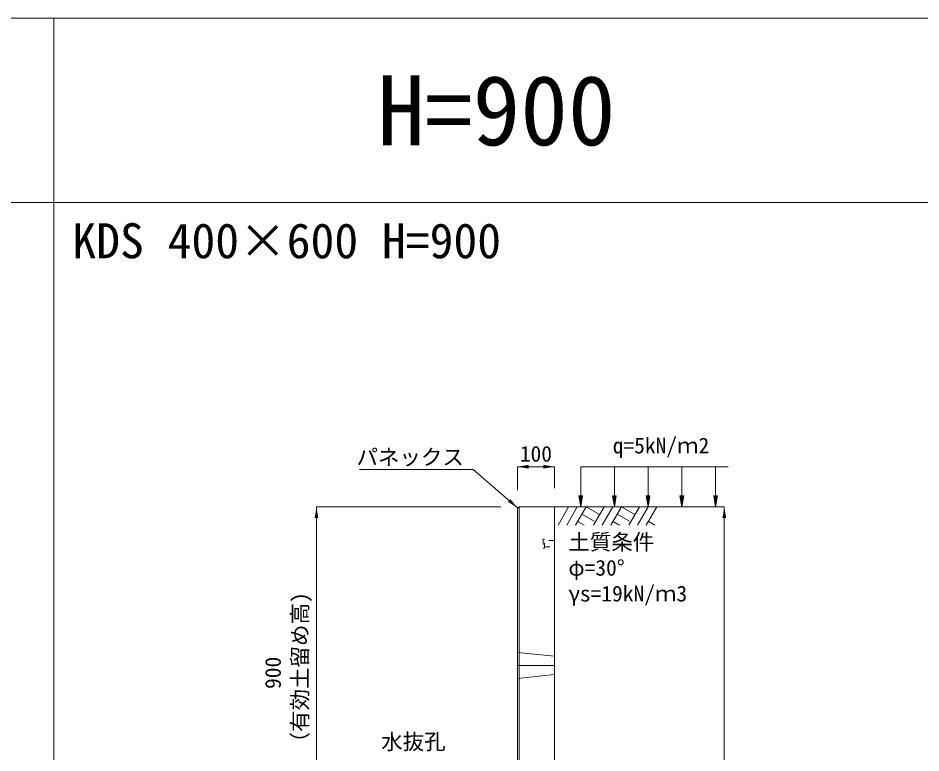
# Model space of a CAD drawing. Units: millimetres at full size. Extents: x 172874 to 217143, y 854931 to 903297.
# Drawn here: x 188377 to 190825, y 872039 to 874031 of the extents above; entities that cross this region are included whole.
import ezdxf
from ezdxf.enums import TextEntityAlignment as Align

# ---------------------------------------------------------------- set-up
doc = ezdxf.new("R2010")
doc.units = ezdxf.units.MM
doc.header["$LTSCALE"] = 20
for name, pattern in [('DASHED', [7.5, 6, -1.5]), ('USER1', [28.575, 19.05, -3.175, 3.175, -3.175]), ('USER3', [1.35, 0.75, -0.6])]:
    doc.linetypes.add(name, pattern=pattern)
for name, color, linetype, lineweight in [('0_2', 7, 'Continuous', 20), ('パネックスKDS', 2, 'Continuous', 13), ('図枠', 5, 'Continuous', 13), ('寸法線', 7, 'Continuous', 13), ('引出線', 4, 'Continuous', 13), ('補助線', 8, 'Continuous', 13), ('ｲﾝｻｰﾄ', 3, 'USER3', 5), ('ﾊｯﾁﾝｸﾞ', 7, 'Continuous', 5)]:
    doc.layers.add(name, color=color, linetype=linetype, lineweight=lineweight)
doc.layers.add('文字', color=7, linetype='Continuous')
doc.styles.add('ＭＳ ゴシック', font='')
doc.styles.get('ＭＳ ゴシック').set_extended_font_data('MS Gothic')

# ---------------------------------------------------------------- blocks, each defined once
blk = doc.blocks.new('filled_arrow')
at = {"color": 0, "linetype": 'Continuous', "lineweight": -2}
blk.add_solid([(7.5, 1.25), (0, 0), (7.5, -1.25)], dxfattribs=at)

msp = doc.modelspace()

# ---------------------------------------------------------------- hatches: boundary and pattern name
at = {"layer": '寸法線'}
for points in [[(189907.63, 872736.42), (189902.63, 872706.42), (189897.63, 872736.42)], [(189999.04, 872736.42), (189994.04, 872706.42), (189989.04, 872736.42)], [(190090.45, 872736.42), (190085.45, 872706.42), (190080.45, 872736.42)], [(190181.86, 872736.42), (190176.86, 872706.42), (190171.86, 872736.42)], [(190273.28, 872736.42), (190268.28, 872706.42), (190263.28, 872736.42)], [(190273.28, 872736.42), (190268.28, 872706.42), (190263.28, 872736.42)]]:
    msp.add_hatch(color=256, dxfattribs=at).paths.add_polyline_path(points)

# ---------------------------------------------------------------- linework, layer by layer
at = {"layer": '0_2'}
msp.add_line((189811.21, 872706.42), (190211.21, 872706.42), dxfattribs=at)
at = {"layer": 'パネックスKDS'}
for p, q in [((189731.21, 872701.42), (189736.21, 872706.42)), ((189731.21, 871806.42), (189731.21, 872701.42)), ((189736.21, 872706.42), (189831.21, 872706.42)), ((189831.21, 871031.42), (189831.21, 872706.42))]:
    msp.add_line(p, q, dxfattribs=at)
at = {"layer": 'パネックスKDS', "lineweight": 5}
msp.add_line((189736.21, 871806.42), (189736.21, 872706.42), dxfattribs=at)
at = {"layer": 'パネックスKDS', "linetype": 'DASHED', "lineweight": 9}
for p, q in [((189731.21, 872311.42), (189831.21, 872301.42)), ((189731.21, 872241.42), (189831.21, 872251.42))]:
    msp.add_line(p, q, dxfattribs=at)
at = {"layer": '図枠'}
for p, q in [((172874.21, 874031.02), (193274.21, 874031.02)), ((188474.21, 874031.02), (188474.21, 854931.02)), ((172874.21, 873531.02), (193267.7, 873531.02)), ((172874.21, 873531.02), (193267.7, 873531.02))]:
    msp.add_line(p, q, dxfattribs=at)
at = {"layer": '寸法線'}
for p, q in [((189731.21, 872814.97), (189831.21, 872814.97)), ((189731.21, 872751.42), (189731.21, 872814.97)), ((189831.21, 872756.42), (189831.21, 872814.97)), ((189186.21, 871806.42), (189186.21, 872706.42)), ((189686.21, 872706.42), (189186.21, 872706.42)), ((189881.21, 872706.42), (190292.06, 872706.42)), ((190292.06, 871031.42), (190292.06, 872706.42))]:
    msp.add_line(p, q, dxfattribs=at)
at = {"layer": '寸法線', "lineweight": 9}
for p, q in [((190302.63, 872814.97), (189902.63, 872814.97)), ((189902.63, 872736.42), (189902.63, 872814.97)), ((189994.04, 872736.42), (189994.04, 872814.97)), ((190085.45, 872736.42), (190085.45, 872814.97)), ((190176.86, 872736.42), (190176.86, 872814.97)), ((190268.28, 872736.42), (190268.28, 872814.97))]:
    msp.add_line(p, q, dxfattribs=at)
for points in [[(189907.63, 872736.42), (189902.63, 872706.42), (189897.63, 872736.42)], [(189999.04, 872736.42), (189994.04, 872706.42), (189989.04, 872736.42)], [(190090.45, 872736.42), (190085.45, 872706.42), (190080.45, 872736.42)], [(190181.86, 872736.42), (190176.86, 872706.42), (190171.86, 872736.42)], [(190273.28, 872736.42), (190268.28, 872706.42), (190263.28, 872736.42)], [(190273.28, 872736.42), (190268.28, 872706.42), (190263.28, 872736.42)]]:
    msp.add_lwpolyline(points, close=True, dxfattribs=at)
at = {"layer": '引出線'}
msp.add_lwpolyline([(189731.21, 872703.92), (189611, 872807.38), (189302.75, 872807.38)], dxfattribs=at)
at = {"layer": '補助線', "linetype": 'USER1'}
msp.add_line((189731.21, 872276.42), (189831.21, 872276.42), dxfattribs=at)
at = {"layer": 'ｲﾝｻｰﾄ'}
for p, q in [((189801.21, 872618.92), (189801.21, 872593.92)), ((189804.21, 872618.92), (189801.21, 872618.92)), ((189804.21, 872593.92), (189804.21, 872618.92)), ((189801.21, 872593.92), (189804.21, 872593.92)), ((189831.21, 872614.92), (189804.21, 872614.92)), ((189804.21, 872597.92), (189831.21, 872597.92))]:
    msp.add_line(p, q, dxfattribs=at)
at = {"layer": 'ﾊｯﾁﾝｸﾞ', "lineweight": 9}
for p, q in [((189869.86, 872706.41), (189841.21, 872656.79)), ((189893.48, 872706.41), (189864.83, 872656.79)), ((189917.1, 872706.41), (189888.46, 872656.79)), ((189917.1, 872706.41), (189953.67, 872685.3)), ((189965.86, 872706.41), (189937.21, 872656.79)), ((189989.48, 872706.41), (189960.83, 872656.79)), ((190013.1, 872706.41), (189984.45, 872656.79)), ((190013.1, 872706.41), (190049.67, 872685.3)), ((190061.86, 872706.41), (190033.21, 872656.79)), ((190085.48, 872706.41), (190056.83, 872656.79)), ((190109.1, 872706.41), (190080.46, 872656.79)), ((189894.26, 872666.85), (189911.67, 872656.79)), ((189905.68, 872686.63), (189939.09, 872667.34)), ((189990.26, 872666.85), (190007.67, 872656.79)), ((190001.68, 872686.63), (190035.1, 872667.34)), ((190086.26, 872666.85), (190103.67, 872656.79))]:
    msp.add_line(p, q, dxfattribs=at)

# ---------------------------------------------------------------- block references
at = {"layer": '寸法線', "xscale": 4, "yscale": 4}
msp.add_blockref('filled_arrow', (189731.21, 872814.97), dxfattribs=at)
for p, rotation in [((189831.21, 872814.97), 180), ((189186.21, 872706.42), 270), ((190292.06, 872706.42), 270)]:
    msp.add_blockref('filled_arrow', p, dxfattribs=dict(at, rotation=rotation))
at = {"layer": '引出線', "xscale": 4, "yscale": 4, "rotation": 139.3}
msp.add_blockref('filled_arrow', (189731.21, 872703.92), dxfattribs=at)

# ---------------------------------------------------------------- texts
at = {"layer": '寸法線', "style": 'ＭＳ ゴシック'}
msp.add_text('100', height=42.72, dxfattribs=at).set_placement((189781.21, 872849.97), align=Align.MIDDLE_CENTER)
for s, p in [('土質条件', (189869.18, 872632.43)), ('φ=30°', (189869.18, 872562.43)), ('γs=19kN/ｍ3', (189869.18, 872492.43))]:
    msp.add_text(s, height=42.72, dxfattribs=at).set_placement(p, align=Align.TOP_LEFT)
for s, p in [('（有効土留め高)', (189175.42, 872037.89)), ('900', (189102.29, 872212.71))]:
    msp.add_text(s, height=42.72, rotation=90, dxfattribs=at).set_placement(p, align=Align.BOTTOM_LEFT)
at = {"layer": '引出線', "style": 'ＭＳ ゴシック'}
for s, p in [('パネックス', (189586, 872862.52)), ('水抜孔', (189536.5, 872091.15))]:
    msp.add_text(s, height=42.72, dxfattribs=at).set_placement(p, align=Align.TOP_RIGHT)
at = {"layer": '文字', "style": 'ＭＳ ゴシック'}
msp.add_text('H=900', height=189.9, dxfattribs=at).set_placement((189674.21, 873781.02), align=Align.MIDDLE_CENTER)
for s, height, p in [('KDS 400×600 H=900', 94.94, (188524.21, 873351.52)), ('q=5kN/ｍ2', 42.72, (189989.51, 872838.24))]:
    msp.add_text(s, height=height, dxfattribs=at).set_placement(p, align=Align.BOTTOM_LEFT)

doc.saveas('drawing.dxf')
